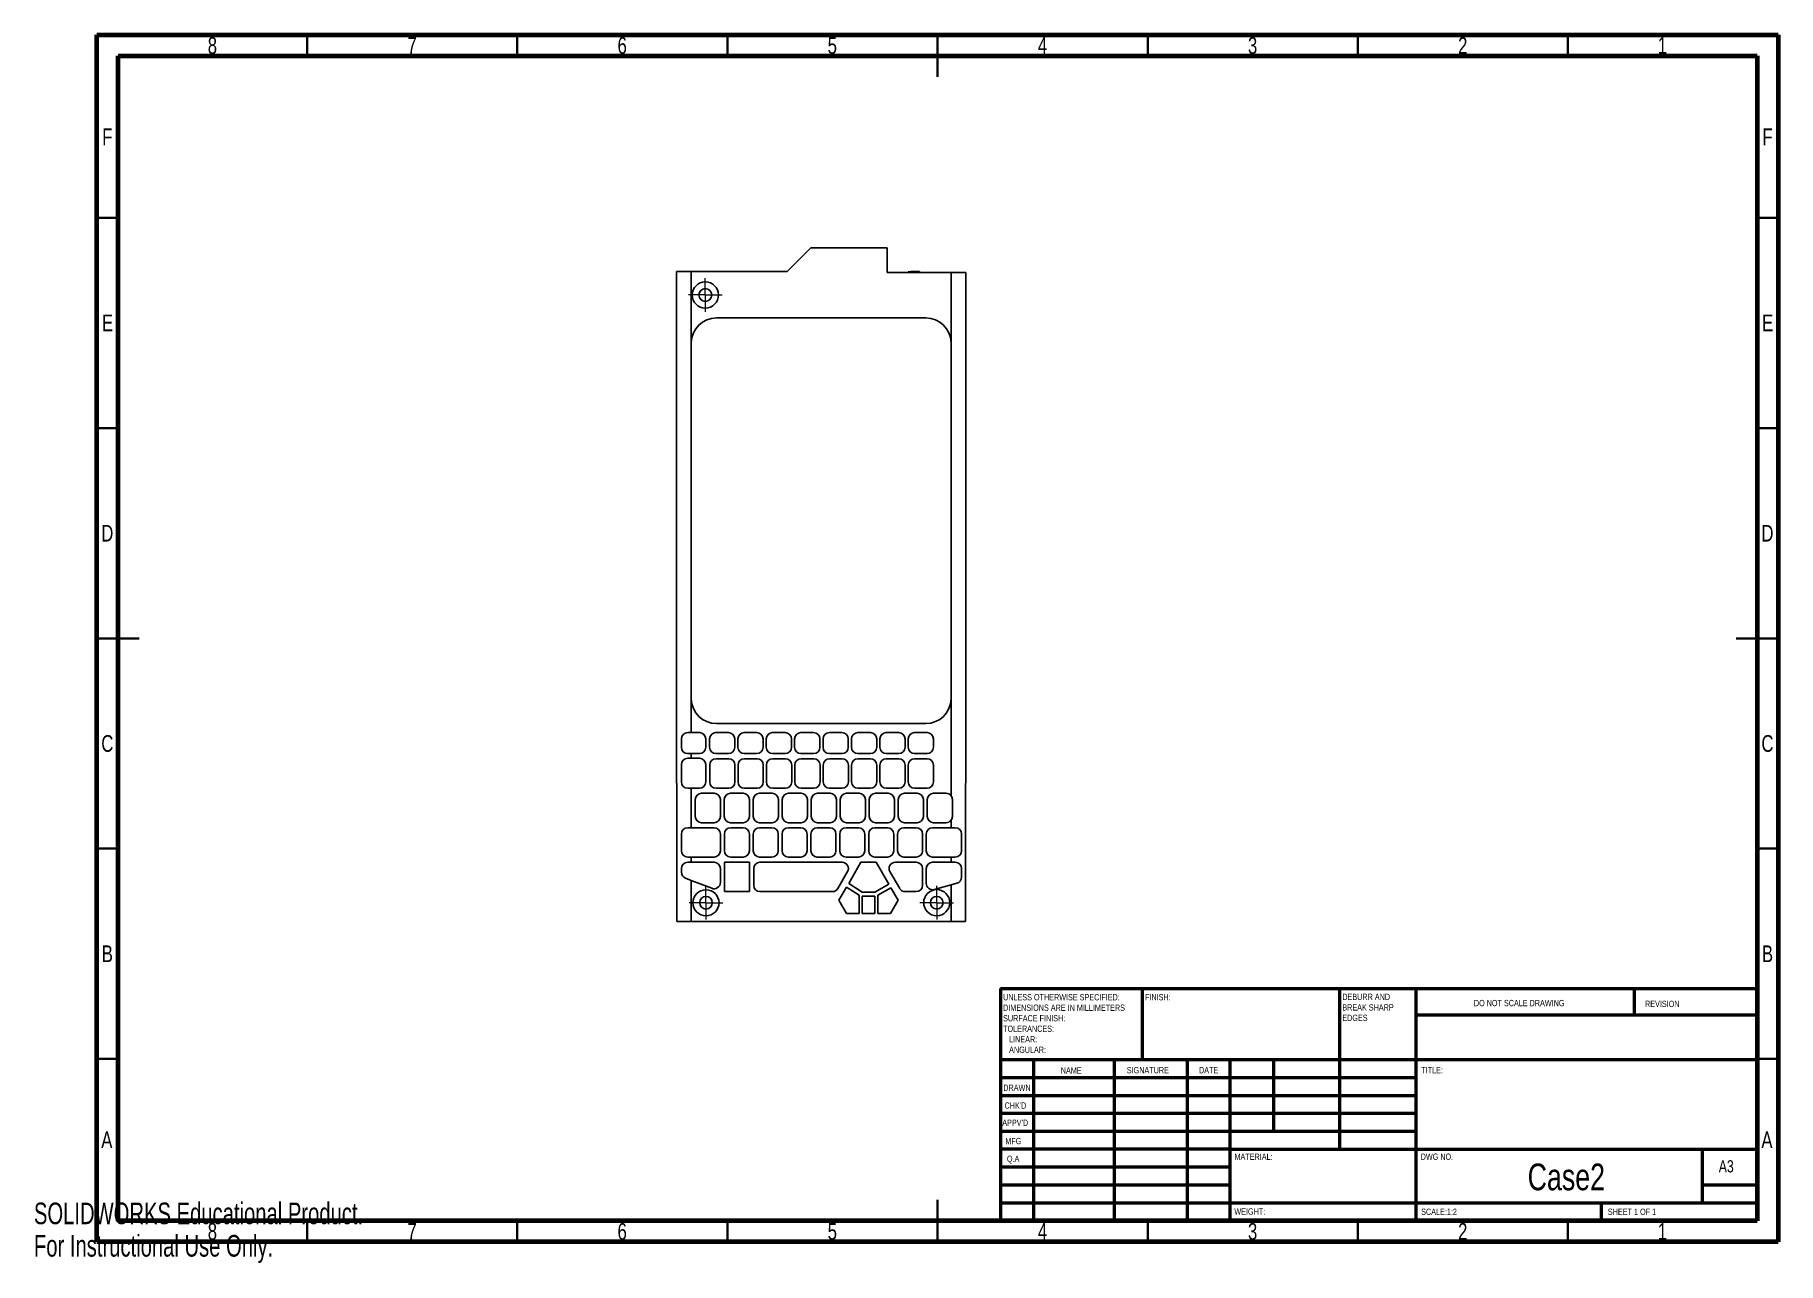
# Model space of a CAD drawing. Header units: millimetres. Extents: x 0 to 415, y 0 to 292.
import ezdxf

# ---------------------------------------------------------------- set-up
doc = ezdxf.new("R2010")
doc.units = ezdxf.units.MM
doc.styles.add('SLDTEXTSTYLE0', font='TXT', dxfattribs={"width": 0.75})
doc.styles.add('SLDTEXTSTYLE1', font='TXT', dxfattribs={"width": 0.686449})
doc.styles.add('SLDTEXTSTYLE2', font='TXT', dxfattribs={"width": 0.6875})
doc.styles.add('SLDTEXTSTYLE3', font='TXT', dxfattribs={"width": 0.7})

# ---------------------------------------------------------------- blocks, each defined once
blk = doc.blocks.new('SW_CENTERMARKSYMBOL_0')
at = {"color": 0, "linetype": 'Continuous', "lineweight": 18}
for p, q in [((-2.5, 0), (-4, 0)), ((0, 0), (-2.5, 0)), ((0, 2.5), (0, 4)), ((0, 0), (0, 2.5)), ((0, 0), (0, -2.5)), ((0, 0), (2.5, 0)), ((2.5, 0), (4, 0)), ((0, -2.5), (0, -4))]:
    blk.add_line(p, q, dxfattribs=at)
blk = doc.blocks.new('SW_CENTERMARKSYMBOL_1')
at = {"color": 0, "linetype": 'Continuous', "lineweight": 18}
for p, q in [((-2.5, 0), (-4, 0)), ((0, 0), (-2.5, 0)), ((0, 2.5), (0, 4)), ((0, 0), (0, 2.5)), ((0, 0), (0, -2.5)), ((0, 0), (2.5, 0)), ((2.5, 0), (4, 0)), ((0, -2.5), (0, -4))]:
    blk.add_line(p, q, dxfattribs=at)
blk = doc.blocks.new('SW_CENTERMARKSYMBOL_2')
at = {"color": 0, "linetype": 'Continuous', "lineweight": 18}
for p, q in [((-2.5, 0), (-4.03, 0)), ((0, 0), (-2.5, 0)), ((0, 2.5), (0, 4.03)), ((0, 0), (0, 2.5)), ((0, 0), (0, -2.5)), ((0, 0), (2.5, 0)), ((2.5, 0), (4.03, 0)), ((0, -2.5), (0, -4.03))]:
    blk.add_line(p, q, dxfattribs=at)

msp = doc.modelspace()

# ---------------------------------------------------------------- linework, layer by layer
at = {"color": 7, "linetype": 'Continuous', "lineweight": 70}
for p, q in [((15, 5), (15, 292)), ((15, 292), (415, 292)), ((415, 292), (415, 5)), ((20, 10), (20, 287)), ((20, 287), (410, 287)), ((410, 287), (410, 10)), ((410, 10), (20, 10)), ((415, 5), (15, 5))]:
    msp.add_line(p, q, dxfattribs=at)
at = {"color": 7, "linetype": 'Continuous', "lineweight": 35}
for p, q in [((65, 287), (65, 292)), ((115, 287), (115, 292)), ((165, 287), (165, 292)), ((215, 292), (215, 282)), ((215, 287), (215, 292)), ((265, 287), (265, 292)), ((315, 287), (315, 292)), ((365, 287), (365, 292)), ((20, 248.5), (15, 248.5)), ((410, 248.5), (415, 248.5)), ((20, 198.5), (15, 198.5)), ((410, 198.5), (415, 198.5)), ((15, 148.5), (25, 148.5)), ((20, 148.5), (15, 148.5)), ((415, 148.5), (405, 148.5)), ((410, 148.5), (415, 148.5)), ((20, 98.5), (15, 98.5)), ((410, 98.5), (415, 98.5)), ((20, 48.5), (15, 48.5)), ((410, 48.5), (415, 48.5)), ((215, 5), (215, 15)), ((65, 10), (65, 5)), ((115, 10), (115, 5)), ((165, 10), (165, 5)), ((215, 10), (215, 5)), ((265, 10), (265, 5)), ((315, 10), (315, 5)), ((365, 10), (365, 5))]:
    msp.add_line(p, q, dxfattribs=at)
at = {"color": 7, "linetype": 'Continuous', "lineweight": 25}
for p, q in [((179.23, 235.74), (184.83, 241.33)), ((184.83, 241.33), (203.01, 241.33)), ((203.01, 241.33), (203.01, 235.53)), ((152.9, 235.74), (152.9, 146.85)), ((152.9, 235.74), (156.4, 235.74)), ((156.4, 235.74), (156.4, 218.81)), ((156.4, 235.74), (179.23, 235.74)), ((218.2, 235.53), (203.01, 235.53)), ((208, 235.53), (207.99, 235.68)), ((218.2, 235.53), (218.2, 218.81)), ((221.7, 235.53), (218.2, 235.53)), ((221.7, 235.53), (221.7, 146.85)), ((162.4, 224.71), (212.2, 224.71)), ((156.4, 134.23), (156.4, 218.71)), ((218.2, 218.71), (218.2, 134.23)), ((152.96, 81.14), (152.9, 146.85)), ((221.7, 146.85), (221.64, 81.14)), ((156.4, 134.13), (156.4, 126.09)), ((218.2, 134.13), (218.2, 111.12)), ((154.06, 122.59), (154.06, 124.59)), ((156.4, 126.09), (155.56, 126.09)), ((158.34, 126.09), (156.4, 126.09)), ((159.84, 122.59), (159.84, 124.59)), ((160.74, 124.59), (160.74, 122.59)), ((162.24, 126.09), (165.24, 126.09)), ((212.2, 128.23), (162.4, 128.23)), ((166.74, 124.59), (166.74, 122.59)), ((167.49, 124.59), (167.49, 122.59)), ((168.99, 126.09), (171.99, 126.09)), ((173.49, 124.59), (173.49, 122.59)), ((174.25, 124.59), (174.25, 122.59)), ((175.75, 126.09), (178.75, 126.09)), ((180.25, 124.59), (180.25, 122.59)), ((181, 124.59), (181, 122.59)), ((182.5, 126.09), (185.5, 126.09)), ((187, 124.59), (187, 122.59)), ((187.76, 124.59), (187.76, 122.59)), ((189.26, 126.09), (192.26, 126.09)), ((193.76, 124.59), (193.76, 122.59)), ((194.52, 124.59), (194.52, 122.59)), ((196.02, 126.09), (199.02, 126.09)), ((200.52, 124.59), (200.52, 122.59)), ((201.27, 124.59), (201.27, 122.59)), ((202.77, 126.09), (205.77, 126.09)), ((207.27, 124.59), (207.27, 122.59)), ((208.03, 124.59), (208.03, 122.59)), ((209.53, 126.09), (212.53, 126.09)), ((214.03, 124.59), (214.03, 122.59)), ((156.4, 121.09), (155.56, 121.09)), ((156.4, 121.09), (156.4, 119.97)), ((158.34, 121.09), (156.4, 121.09)), ((162.24, 121.09), (165.24, 121.09)), ((168.99, 121.09), (171.99, 121.09)), ((175.75, 121.09), (178.75, 121.09)), ((182.5, 121.09), (185.5, 121.09)), ((189.26, 121.09), (192.26, 121.09)), ((196.02, 121.09), (199.02, 121.09)), ((202.77, 121.09), (205.77, 121.09)), ((209.53, 121.09), (212.53, 121.09)), ((154.06, 114.37), (154.06, 118.47)), ((156.4, 119.97), (155.56, 119.97)), ((158.34, 119.97), (156.4, 119.97)), ((159.84, 114.37), (159.84, 118.47)), ((160.8, 114.37), (160.8, 118.37)), ((162.3, 119.87), (165.3, 119.87)), ((166.8, 114.37), (166.8, 118.37)), ((167.54, 114.37), (167.54, 118.37)), ((169.04, 119.87), (172.04, 119.87)), ((173.54, 114.37), (173.54, 118.37)), ((174.29, 114.37), (174.29, 118.37)), ((175.79, 119.87), (178.79, 119.87)), ((180.29, 114.37), (180.29, 118.37)), ((181.04, 114.37), (181.04, 118.37)), ((182.54, 119.87), (185.54, 119.87)), ((187.04, 114.37), (187.04, 118.37)), ((187.79, 114.37), (187.79, 118.37)), ((189.29, 119.87), (192.29, 119.87)), ((193.79, 114.37), (193.79, 118.37)), ((194.53, 114.37), (194.53, 118.37)), ((196.03, 119.87), (199.03, 119.87)), ((200.53, 114.37), (200.53, 118.37)), ((201.28, 114.37), (201.28, 118.37)), ((202.78, 119.87), (205.78, 119.87)), ((207.28, 114.37), (207.28, 118.37)), ((208.03, 114.37), (208.03, 118.37)), ((209.53, 119.87), (212.53, 119.87)), ((214.03, 114.37), (214.03, 118.37)), ((156.4, 112.87), (155.56, 112.87)), ((156.4, 112.87), (156.4, 103.47)), ((158.34, 112.87), (156.4, 112.87)), ((162.3, 112.87), (165.3, 112.87)), ((169.04, 112.87), (172.04, 112.87)), ((175.79, 112.87), (178.79, 112.87)), ((182.54, 112.87), (185.54, 112.87)), ((189.29, 112.87), (192.29, 112.87)), ((196.03, 112.87), (199.03, 112.87)), ((202.78, 112.87), (205.78, 112.87)), ((209.53, 112.87), (212.53, 112.87)), ((157.33, 110.17), (157.33, 106.17)), ((158.83, 111.67), (161.83, 111.67)), ((163.33, 110.17), (163.33, 106.17)), ((164.23, 110.17), (164.23, 106.17)), ((165.73, 111.67), (168.73, 111.67)), ((170.23, 110.17), (170.23, 106.17)), ((171.13, 110.17), (171.13, 106.17)), ((172.63, 111.67), (175.63, 111.67)), ((177.13, 110.17), (177.13, 106.17)), ((178.03, 110.17), (178.03, 106.17)), ((179.53, 111.67), (182.53, 111.67)), ((184.03, 110.17), (184.03, 106.17)), ((184.93, 110.17), (184.93, 106.17)), ((186.43, 111.67), (189.43, 111.67)), ((190.93, 110.17), (190.93, 106.17)), ((191.83, 110.17), (191.83, 106.17)), ((193.33, 111.67), (196.33, 111.67)), ((197.83, 110.17), (197.83, 106.17)), ((198.73, 110.17), (198.73, 106.17)), ((200.23, 111.67), (203.23, 111.67)), ((204.73, 110.17), (204.73, 106.17)), ((205.63, 110.17), (205.63, 106.17)), ((207.13, 111.67), (210.13, 111.67)), ((211.63, 110.17), (211.63, 106.17)), ((212.53, 110.17), (212.53, 106.17)), ((214.03, 111.67), (217.03, 111.67)), ((218.53, 110.17), (218.53, 106.17)), ((158.83, 104.67), (161.83, 104.67)), ((165.73, 104.67), (168.73, 104.67)), ((172.63, 104.67), (175.63, 104.67)), ((179.53, 104.67), (182.53, 104.67)), ((186.43, 104.67), (189.43, 104.67)), ((193.33, 104.67), (196.33, 104.67)), ((200.23, 104.67), (203.23, 104.67)), ((207.13, 104.67), (210.13, 104.67)), ((214.03, 104.67), (217.03, 104.67)), ((218.2, 105.22), (218.2, 103.47)), ((154.06, 101.97), (154.06, 97.97)), ((156.4, 103.47), (155.56, 103.47)), ((161.83, 103.47), (156.4, 103.47)), ((163.33, 101.97), (163.33, 97.97)), ((164.28, 97.97), (164.28, 101.97)), ((165.78, 103.47), (168.73, 103.47)), ((170.23, 97.97), (170.23, 101.97)), ((171.15, 97.97), (171.15, 101.97)), ((172.65, 103.47), (175.6, 103.47)), ((177.1, 97.97), (177.1, 101.97)), ((178.01, 97.97), (178.01, 101.97)), ((179.51, 103.47), (182.46, 103.47)), ((183.96, 97.97), (183.96, 101.97)), ((184.88, 97.97), (184.88, 101.97)), ((186.38, 103.47), (189.33, 103.47)), ((190.83, 97.97), (190.83, 101.97)), ((191.74, 97.97), (191.74, 101.97)), ((193.24, 103.47), (196.19, 103.47)), ((197.69, 97.97), (197.69, 101.97)), ((198.61, 97.97), (198.61, 101.97)), ((200.11, 103.47), (203.06, 103.47)), ((204.56, 97.97), (204.56, 101.97)), ((205.47, 97.97), (205.47, 101.97)), ((206.97, 103.47), (209.92, 103.47)), ((211.42, 97.97), (211.42, 101.97)), ((212.32, 101.97), (212.32, 97.97)), ((213.82, 103.47), (218.2, 103.47)), ((218.2, 103.47), (219.21, 103.47)), ((220.71, 101.97), (220.71, 97.97)), ((156.4, 96.47), (155.56, 96.47)), ((156.4, 96.47), (156.4, 95.27)), ((161.83, 96.47), (156.4, 96.47)), ((165.78, 96.47), (168.73, 96.47)), ((172.65, 96.47), (175.6, 96.47)), ((179.51, 96.47), (182.46, 96.47)), ((186.38, 96.47), (189.33, 96.47)), ((193.24, 96.47), (196.19, 96.47)), ((200.11, 96.47), (203.06, 96.47)), ((206.97, 96.47), (209.92, 96.47)), ((213.82, 96.47), (218.2, 96.47)), ((218.2, 96.47), (218.2, 95.27)), ((218.2, 96.47), (219.21, 96.47)), ((154.06, 93.77), (154.06, 92.88)), ((156.4, 90.95), (155.02, 91.49)), ((156.4, 95.27), (155.56, 95.27)), ((161.83, 95.27), (156.4, 95.27)), ((163.33, 90.46), (163.33, 93.77)), ((164.28, 95.27), (164.28, 88.27)), ((164.28, 95.27), (170.23, 95.27)), ((170.23, 95.27), (170.23, 88.27)), ((171.25, 93.77), (171.25, 89.77)), ((172.75, 95.27), (192.3, 95.27)), ((193.6, 93.02), (191.29, 89.02)), ((196.74, 95.27), (193.86, 90.19)), ((200.36, 95.27), (196.74, 95.27)), ((203.38, 90.05), (200.36, 95.27)), ((205.99, 89.02), (203.68, 93.02)), ((204.97, 95.27), (209.92, 95.27)), ((211.42, 93.77), (211.42, 89.77)), ((212.32, 90.23), (212.32, 93.77)), ((213.82, 95.27), (218.2, 95.27)), ((218.2, 95.27), (219.21, 95.27)), ((220.71, 93.77), (220.71, 91.7)), ((156.4, 90.95), (156.4, 81.14)), ((161.29, 89.06), (156.4, 90.95)), ((164.28, 88.27), (170.23, 88.27)), ((172.75, 88.27), (189.99, 88.27)), ((193.32, 89.35), (191.51, 86.21)), ((193.32, 89.35), (196.34, 87.41)), ((193.86, 90.19), (197.03, 88.16)), ((196.34, 87.41), (196.34, 83.07)), ((197.03, 88.16), (200.1, 88.16)), ((197.03, 87.16), (200.1, 87.16)), ((197.03, 87.16), (197.03, 83.07)), ((200.1, 88.16), (203.38, 90.05)), ((200.1, 87.16), (200.1, 83.07)), ((200.8, 87.41), (203.88, 89.18)), ((200.8, 87.41), (200.8, 83.07)), ((205.6, 86.21), (203.88, 89.18)), ((209.92, 88.27), (207.28, 88.27)), ((218.2, 89.87), (214.21, 88.79)), ((219.6, 90.25), (218.2, 89.87)), ((218.2, 89.87), (218.2, 81.14)), ((191.51, 86.21), (193.32, 83.07)), ((193.32, 83.07), (196.34, 83.07)), ((197.03, 83.07), (200.1, 83.07)), ((200.8, 83.07), (203.78, 83.07)), ((203.78, 83.07), (205.6, 86.21)), ((156.4, 81.14), (152.96, 81.14)), ((218.2, 81.14), (156.4, 81.14)), ((221.64, 81.14), (218.2, 81.14))]:
    msp.add_line(p, q, dxfattribs=at)
at = {"color": 7, "linetype": 'Continuous', "lineweight": 50}
for p, q in [((230, 65.25), (410, 65.25)), ((230, 65.25), (230, 10)), ((263.8, 48.25), (263.8, 65.25)), ((310.6, 65.25), (310.6, 27)), ((328.8, 65.25), (328.8, 10)), ((380.8, 58.88), (380.8, 65.25)), ((410, 58.88), (328.8, 58.88)), ((410, 48.25), (230, 48.25)), ((237.8, 48.25), (237.8, 10)), ((256.99, 48.25), (256.99, 10)), ((274.4, 48.25), (274.4, 10)), ((284.6, 10), (284.6, 48.25)), ((295, 31.25), (295, 48.25)), ((328.8, 44), (230, 44)), ((328.8, 39.75), (230, 39.75)), ((328.8, 35.5), (230, 35.5)), ((328.8, 31.25), (230, 31.25)), ((284.6, 27), (230, 27)), ((284.6, 27), (410, 27)), ((397, 14.25), (397, 27)), ((284.6, 22.75), (230, 22.75)), ((284.6, 18.5), (230, 18.5)), ((410, 18.5), (397, 18.5)), ((230, 14.25), (410, 14.25)), ((373, 10), (373, 14.25))]:
    msp.add_line(p, q, dxfattribs=at)
at = {"color": 7, "linetype": 'Continuous', "lineweight": 25, "flags": 128}
msp.add_lwpolyline([(210.69, 235.73), (210.69, 235.65), (210.69, 235.57), (210.69, 235.53)], dxfattribs=at)
at = {"color": 7, "linetype": 'Continuous', "lineweight": 25}
for centre, radius in [((159.74, 230.15), 3.13), ((159.74, 230.15), 1.53), ((159.9, 85.62), 3.1), ((159.9, 85.62), 1.5), ((214.8, 85.64), 3.1), ((214.8, 85.64), 1.5)]:
    msp.add_circle(centre, radius, dxfattribs=at)
for centre, radius, start, end in [((162.4, 218.71), 6, 90, 179.0209), ((212.2, 218.71), 6, 0.9274, 90), ((162.4, 218.71), 6, 179.0209, 180), ((212.2, 218.71), 6, 0, 0.9274), ((162.4, 134.23), 6, 180, 180.9791), ((162.4, 134.23), 6, 180.9791, 270), ((212.2, 134.23), 6, 270, 359.0726), ((212.2, 134.23), 6, 359.0726, 0), ((155.56, 124.59), 1.5, 90, 180), ((158.34, 124.59), 1.5, 0, 90), ((162.24, 124.59), 1.5, 90, 180), ((165.24, 124.59), 1.5, 0, 90), ((168.99, 124.59), 1.5, 90, 180), ((171.99, 124.59), 1.5, 0, 90), ((175.75, 124.59), 1.5, 90, 180), ((178.75, 124.59), 1.5, 0, 90), ((182.5, 124.59), 1.5, 90, 180), ((185.5, 124.59), 1.5, 0, 90), ((189.26, 124.59), 1.5, 90, 180), ((192.26, 124.59), 1.5, 0, 90), ((196.02, 124.59), 1.5, 90, 180), ((199.02, 124.59), 1.5, 0, 90), ((202.77, 124.59), 1.5, 90, 180), ((205.77, 124.59), 1.5, 0, 90), ((209.53, 124.59), 1.5, 90, 180), ((212.53, 124.59), 1.5, 0, 90), ((155.56, 122.59), 1.5, 180, 270), ((158.34, 122.59), 1.5, 270, 0), ((162.24, 122.59), 1.5, 180, 270), ((165.24, 122.59), 1.5, 270, 0), ((168.99, 122.59), 1.5, 180, 270), ((171.99, 122.59), 1.5, 270, 0), ((175.75, 122.59), 1.5, 180, 270), ((178.75, 122.59), 1.5, 270, 0), ((182.5, 122.59), 1.5, 180, 270), ((185.5, 122.59), 1.5, 270, 0), ((189.26, 122.59), 1.5, 180, 270), ((192.26, 122.59), 1.5, 270, 0), ((196.02, 122.59), 1.5, 180, 270), ((199.02, 122.59), 1.5, 270, 0), ((202.77, 122.59), 1.5, 180, 270), ((205.77, 122.59), 1.5, 270, 0), ((209.53, 122.59), 1.5, 180, 270), ((212.53, 122.59), 1.5, 270, 0), ((155.56, 118.47), 1.5, 90, 180), ((158.34, 118.47), 1.5, 0, 90), ((162.3, 118.37), 1.5, 90, 180), ((165.3, 118.37), 1.5, 0, 90), ((169.04, 118.37), 1.5, 90, 180), ((172.04, 118.37), 1.5, 0, 90), ((175.79, 118.37), 1.5, 90, 180), ((178.79, 118.37), 1.5, 0, 90), ((182.54, 118.37), 1.5, 90, 180), ((185.54, 118.37), 1.5, 0, 90), ((189.29, 118.37), 1.5, 90, 180), ((192.29, 118.37), 1.5, 0, 90), ((196.03, 118.37), 1.5, 90, 180), ((199.03, 118.37), 1.5, 0, 90), ((202.78, 118.37), 1.5, 90, 180), ((205.78, 118.37), 1.5, 0, 90), ((209.53, 118.37), 1.5, 90, 180), ((212.53, 118.37), 1.5, 0, 90), ((155.56, 114.37), 1.5, 180, 270), ((158.34, 114.37), 1.5, 270, 0), ((162.3, 114.37), 1.5, 180, 270), ((165.3, 114.37), 1.5, 270, 0), ((169.04, 114.37), 1.5, 180, 270), ((172.04, 114.37), 1.5, 270, 0), ((175.79, 114.37), 1.5, 180, 270), ((178.79, 114.37), 1.5, 270, 0), ((182.54, 114.37), 1.5, 180, 270), ((185.54, 114.37), 1.5, 270, 0), ((189.29, 114.37), 1.5, 180, 270), ((192.29, 114.37), 1.5, 270, 0), ((196.03, 114.37), 1.5, 180, 270), ((199.03, 114.37), 1.5, 270, 0), ((202.78, 114.37), 1.5, 180, 270), ((205.78, 114.37), 1.5, 270, 0), ((209.53, 114.37), 1.5, 180, 270), ((212.53, 114.37), 1.5, 270, 0), ((158.83, 110.17), 1.5, 90, 180), ((161.83, 110.17), 1.5, 0, 90), ((165.73, 110.17), 1.5, 90, 180), ((168.73, 110.17), 1.5, 0, 90), ((172.63, 110.17), 1.5, 90, 180), ((175.63, 110.17), 1.5, 0, 90), ((179.53, 110.17), 1.5, 90, 180), ((182.53, 110.17), 1.5, 0, 90), ((186.43, 110.17), 1.5, 90, 180), ((189.43, 110.17), 1.5, 0, 90), ((193.33, 110.17), 1.5, 90, 180), ((196.33, 110.17), 1.5, 0, 90), ((200.23, 110.17), 1.5, 90, 180), ((203.23, 110.17), 1.5, 0, 90), ((207.13, 110.17), 1.5, 90, 180), ((210.13, 110.17), 1.5, 0, 90), ((214.03, 110.17), 1.5, 90, 180), ((217.03, 110.17), 1.5, 39.0913, 90), ((217.03, 110.17), 1.5, 0, 39.0913), ((158.83, 106.17), 1.5, 180, 270), ((161.83, 106.17), 1.5, 270, 0), ((165.73, 106.17), 1.5, 180, 270), ((168.73, 106.17), 1.5, 270, 0), ((172.63, 106.17), 1.5, 180, 270), ((175.63, 106.17), 1.5, 270, 0), ((179.53, 106.17), 1.5, 180, 270), ((182.53, 106.17), 1.5, 270, 0), ((186.43, 106.17), 1.5, 180, 270), ((189.43, 106.17), 1.5, 270, 0), ((193.33, 106.17), 1.5, 180, 270), ((196.33, 106.17), 1.5, 270, 0), ((200.23, 106.17), 1.5, 180, 270), ((203.23, 106.17), 1.5, 270, 0), ((207.13, 106.17), 1.5, 180, 270), ((210.13, 106.17), 1.5, 270, 0), ((214.03, 106.17), 1.5, 180, 270), ((217.03, 106.17), 1.5, 270, 320.9087), ((217.03, 106.17), 1.5, 320.9087, 0), ((155.56, 101.97), 1.5, 90, 180), ((161.83, 101.97), 1.5, 0, 90), ((165.78, 101.97), 1.5, 90, 180), ((168.73, 101.97), 1.5, 0, 90), ((172.65, 101.97), 1.5, 90, 180), ((175.6, 101.97), 1.5, 0, 90), ((179.51, 101.97), 1.5, 90, 180), ((182.46, 101.97), 1.5, 0, 90), ((186.38, 101.97), 1.5, 90, 180), ((189.33, 101.97), 1.5, 0, 90), ((193.24, 101.97), 1.5, 90, 180), ((196.19, 101.97), 1.5, 0, 90), ((200.11, 101.97), 1.5, 90, 180), ((203.06, 101.97), 1.5, 0, 90), ((206.97, 101.97), 1.5, 90, 180), ((209.92, 101.97), 1.5, 0, 90), ((213.82, 101.97), 1.5, 90, 180), ((219.21, 101.97), 1.5, 0, 90), ((155.56, 97.97), 1.5, 180, 270), ((161.83, 97.97), 1.5, 270, 0), ((165.78, 97.97), 1.5, 180, 270), ((168.73, 97.97), 1.5, 270, 0), ((172.65, 97.97), 1.5, 180, 270), ((175.6, 97.97), 1.5, 270, 0), ((179.51, 97.97), 1.5, 180, 270), ((182.46, 97.97), 1.5, 270, 0), ((186.38, 97.97), 1.5, 180, 270), ((189.33, 97.97), 1.5, 270, 0), ((193.24, 97.97), 1.5, 180, 270), ((196.19, 97.97), 1.5, 270, 0), ((200.11, 97.97), 1.5, 180, 270), ((203.06, 97.97), 1.5, 270, 0), ((206.97, 97.97), 1.5, 180, 270), ((209.92, 97.97), 1.5, 270, 0), ((213.82, 97.97), 1.5, 180, 270), ((219.21, 97.97), 1.5, 270, 0), ((155.56, 93.77), 1.5, 90, 180), ((155.56, 92.88), 1.5, 180, 248.86), ((161.83, 93.77), 1.5, 0, 90), ((172.75, 93.77), 1.5, 90, 180), ((192.3, 93.77), 1.5, 330, 90), ((204.97, 93.77), 1.5, 90, 210), ((209.92, 93.77), 1.5, 0, 90), ((213.82, 93.77), 1.5, 90, 180), ((219.21, 93.77), 1.5, 0, 90), ((219.21, 91.7), 1.5, 285.2399, 0), ((161.83, 90.46), 1.5, 248.86, 0), ((172.75, 89.77), 1.5, 180, 270), ((189.99, 89.77), 1.5, 270, 330), ((207.28, 89.77), 1.5, 210, 270), ((209.92, 89.77), 1.5, 270, 0), ((213.82, 90.23), 1.5, 180, 285.2399)]:
    msp.add_arc(centre, radius, start, end, dxfattribs=at)
msp.add_open_spline([(207.99, 235.68), (208.89, 235.76), (209.79, 235.78), (210.69, 235.73)], degree=3, dxfattribs=at)
msp.add_open_spline([(210.69, 235.73), (210.24, 235.72), (209.79, 235.71), (208.9, 235.7), (208.45, 235.69), (207.99, 235.68)], degree=3, knots=[0, 0, 0, 0, 0.5, 0.5, 1, 1, 1, 1], dxfattribs=at)

# ---------------------------------------------------------------- block references
at = {"color": 7, "linetype": 'Continuous', "lineweight": 0}
for name, p in [('SW_CENTERMARKSYMBOL_2', (159.74, 230.15)), ('SW_CENTERMARKSYMBOL_0', (159.9, 85.62)), ('SW_CENTERMARKSYMBOL_1', (214.8, 85.64))]:
    msp.add_blockref(name, p, dxfattribs=at)

# ---------------------------------------------------------------- texts
for s, insert, char_height, attachment_point, style in [('8', (42.46, 291.45), 3.97, 2, 'SLDTEXTSTYLE0'), ('7', (89.96, 291.45), 3.97, 2, 'SLDTEXTSTYLE0'), ('6', (139.96, 291.45), 3.97, 2, 'SLDTEXTSTYLE0'), ('5', (189.96, 291.45), 3.97, 2, 'SLDTEXTSTYLE0'), ('4', (239.96, 291.45), 3.97, 2, 'SLDTEXTSTYLE0'), ('3', (289.96, 291.45), 3.97, 2, 'SLDTEXTSTYLE0'), ('2', (339.96, 291.45), 3.97, 2, 'SLDTEXTSTYLE0'), ('1', (387.46, 291.45), 3.97, 2, 'SLDTEXTSTYLE0'), ('F', (17.46, 269.74), 3.97, 2, 'SLDTEXTSTYLE0'), ('F', (412.46, 269.74), 3.97, 2, 'SLDTEXTSTYLE0'), ('E', (17.51, 225.49), 3.97, 2, 'SLDTEXTSTYLE0'), ('E', (412.51, 225.49), 3.97, 2, 'SLDTEXTSTYLE0'), ('D', (17.45, 175.49), 3.97, 2, 'SLDTEXTSTYLE0'), ('D', (412.45, 175.49), 3.97, 2, 'SLDTEXTSTYLE0'), ('C', (17.46, 125.49), 3.97, 2, 'SLDTEXTSTYLE0'), ('C', (412.46, 125.49), 3.97, 2, 'SLDTEXTSTYLE0'), ('B', (17.47, 75.49), 3.97, 2, 'SLDTEXTSTYLE0'), ('B', (412.47, 75.49), 3.97, 2, 'SLDTEXTSTYLE0'), ('UNLESS OTHERWISE SPECIFIED:^JDIMENSIONS ARE IN MILLIMETERS^JSURFACE FINISH:^JTOLERANCES:^J   LINEAR:^J   ANGULAR:', (230.59, 63.92), 1.5, 1, 'SLDTEXTSTYLE0'), ('FINISH:', (264.37, 63.92), 1.5, 1, 'SLDTEXTSTYLE0'), ('DEBURR AND ^JBREAK SHARP ^JEDGES', (311.31, 64), 1.5, 1, 'SLDTEXTSTYLE0'), ('DO NOT SCALE DRAWING', (342.61, 62.53), 1.5, 1, 'SLDTEXTSTYLE0'), ('REVISION', (383.33, 62.33), 1.5, 1, 'SLDTEXTSTYLE0'), ('NAME', (244.32, 46.5), 1.5, 1, 'SLDTEXTSTYLE0'), ('SIGNATURE', (260.03, 46.56), 1.5, 1, 'SLDTEXTSTYLE0'), ('DATE', (277.21, 46.58), 1.5, 1, 'SLDTEXTSTYLE0'), ('TITLE:', (330.09, 46.58), 1.5, 1, 'SLDTEXTSTYLE0'), ('DRAWN', (230.64, 42.38), 1.5, 1, 'SLDTEXTSTYLE1'), ("CHK'D", (230.94, 38.16), 1.5, 1, 'SLDTEXTSTYLE0'), ("APPV'D", (230.4, 34.07), 1.5, 1, 'SLDTEXTSTYLE0'), ('A', (17.34, 31.24), 3.97, 2, 'SLDTEXTSTYLE0'), ('MFG', (231.12, 29.72), 1.5, 1, 'SLDTEXTSTYLE0'), ('A', (412.34, 31.24), 3.97, 2, 'SLDTEXTSTYLE0'), ('Q.A', (231.51, 25.5), 1.5, 1, 'SLDTEXTSTYLE0'), ('MATERIAL:', (285.65, 25.99), 1.5, 1, 'SLDTEXTSTYLE0'), ('DWG NO.', (329.95, 25.99), 1.5, 1, 'SLDTEXTSTYLE0'), ('Case2', (364.6, 23.61), 6.35, 2, 'SLDTEXTSTYLE0'), ('A3', (400.87, 24.41), 2.91, 1, 'SLDTEXTSTYLE0'), ('WEIGHT:', (285.62, 12.95), 1.499, 1, 'SLDTEXTSTYLE0'), ('SCALE:1:2', (330.07, 12.9), 1.5, 1, 'SLDTEXTSTYLE0'), ('SHEET 1 OF 1', (374.48, 12.9), 1.5, 1, 'SLDTEXTSTYLE2'), ('8', (42.46, 9.45), 3.97, 2, 'SLDTEXTSTYLE0'), ('7', (89.96, 9.45), 3.97, 2, 'SLDTEXTSTYLE0'), ('6', (139.96, 9.45), 3.97, 2, 'SLDTEXTSTYLE0'), ('5', (189.96, 9.45), 3.97, 2, 'SLDTEXTSTYLE0'), ('4', (239.96, 9.45), 3.97, 2, 'SLDTEXTSTYLE0'), ('3', (289.96, 9.45), 3.97, 2, 'SLDTEXTSTYLE0'), ('2', (339.96, 9.45), 3.97, 2, 'SLDTEXTSTYLE0'), ('1', (387.46, 9.45), 3.97, 2, 'SLDTEXTSTYLE0')]:
    msp.add_mtext(s, dxfattribs=dict(at, insert=insert, char_height=char_height, attachment_point=attachment_point, style=style))
at = {"color": 7, "linetype": 'Continuous', "char_height": 5.1381, "attachment_point": 1, "style": 'SLDTEXTSTYLE3'}
for s, insert in [('SOLIDWORKS Educational Product.', (0, 14.33)), ('For Instructional Use Only.', (0, 6.62))]:
    msp.add_mtext(s, dxfattribs=dict(at, insert=insert))

doc.saveas('drawing.dxf')
